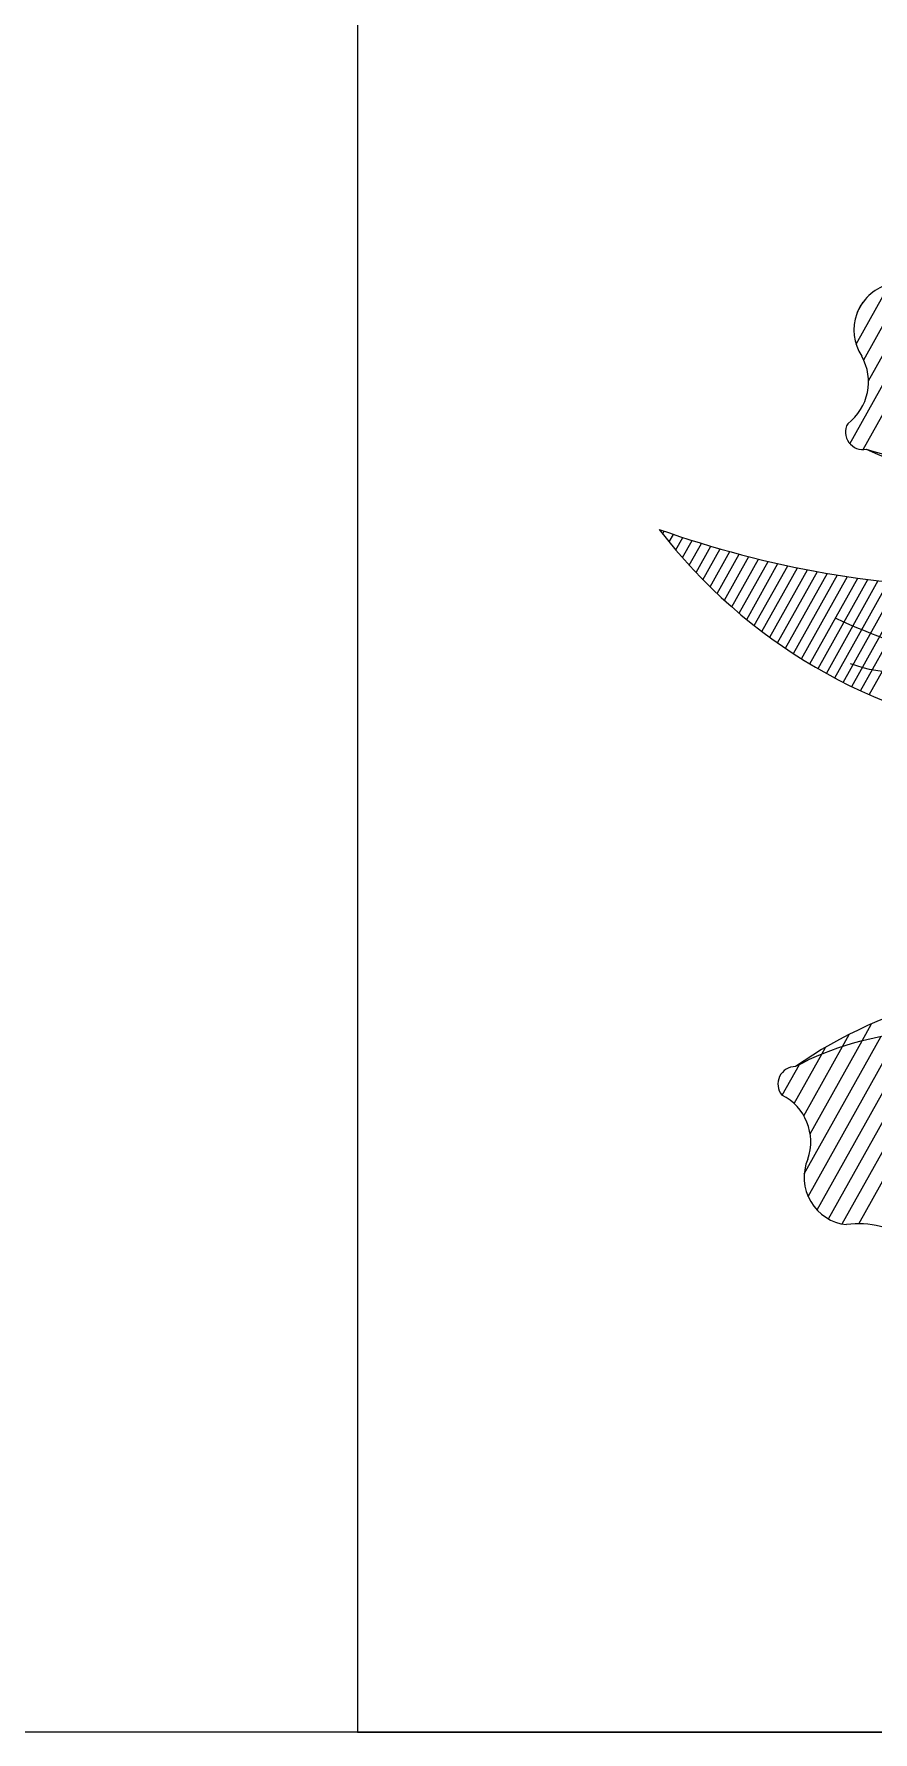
# Model space of a CAD drawing. Header units: inches. Extents: x 9636 to 21597, y -10243 to 557.
# Drawn here: x 14871.29 to 14876.21, y -8729.47 to -8719.52 of the extents above; entities that cross this region are included whole.
import ezdxf

# ---------------------------------------------------------------- set-up
doc = ezdxf.new("R2010")
doc.units = ezdxf.units.IN
doc.header["$MEASUREMENT"] = 0
for name, color, linetype in [('vflor', 10, 'Continuous'), ('Vflores5', 230, 'Continuous'), ('vfolha', 72, 'Continuous')]:
    doc.layers.add(name, color=color, linetype=linetype)

# ---------------------------------------------------------------- blocks, each defined once
blk = doc.blocks.new('FF')
at = {"color": 252, "ltscale": 7, "true_color": 0x939598}
for p, q in [((14873.1887, -8717.3498), (14873.1887, -8729.4703)), ((14873.1887, -8729.4703), (14988.1887, -8729.4703))]:
    blk.add_line(p, q, dxfattribs=at)
at = {"color": 252, "true_color": 0x939598}
blk.add_line((14988.1887, -8729.4703), (14799.1887, -8729.4703), dxfattribs=at)
at = {"layer": 'vflor', "color": 252, "linetype": 'Continuous', "lineweight": -3, "true_color": 0x939598}
for p, q in [((14876.0735, -8721.9219), (14876.6642, -8720.8646)), ((14876.1098, -8721.3389), (14876.305, -8720.9895)), ((14876.1506, -8721.9566), (14876.7034, -8720.9673)), ((14876.1544, -8721.4316), (14876.4112, -8720.9721)), ((14876.1826, -8721.554), (14876.5373, -8720.9191)), ((14876.117, -8721.1532), (14876.1521, -8721.0904)), ((14875.8288, -8726.3321), (14876.3601, -8725.3811)), ((14875.881, -8726.4114), (14876.4616, -8725.3722)), ((14875.9481, -8726.4639), (14876.5597, -8725.3693)), ((14876.028, -8726.4935), (14876.6547, -8725.3719)), ((14876.03, -8725.4539), (14876.0697, -8725.3827)), ((14876.1252, -8726.4923), (14876.747, -8725.3796)), ((14876.145, -8725.4206), (14876.2012, -8725.3201)), ((14875.8033, -8725.8595), (14876.03, -8725.4539)), ((14875.8065, -8726.1993), (14876.2548, -8725.3969)), ((14875.8407, -8725.9654), (14876.145, -8725.4206)), ((14875.9083, -8725.4989), (14875.9307, -8725.4589)), ((14875.6773, -8725.7396), (14875.778, -8725.5594)), ((14875.7467, -8725.7882), (14875.9083, -8725.4989)), ((14875.778, -8725.5594), (14875.7814, -8725.5533))]:
    blk.add_line(p, q, dxfattribs=at)
at = {"layer": 'vflor', "color": 252, "lineweight": -3, "true_color": 0x939598}
for centre, radius, start, end in [((14876.3753, -8721.2563), 0.2781, 106.71569, 213.22653), ((14875.8759, -8721.5601), 0.3068, 307.0866, 29.58066), ((14876.1503, -8721.8544), 0.1022, 151.01301, 281.00066), ((14876.6895, -8720.3313), 1.7046, 252.24753, 300.2183), ((14877.2749, -8719.5264), 2.668, 245.53103, 264.76818), ((14877.2816, -8727.7596), 2.668, 104.06045, 124.89808), ((14876.5602, -8727.0739), 1.7046, 70.21081, 118.18158), ((14875.7542, -8725.6736), 0.1022, 89.42845, 219.4161), ((14875.5375, -8726.0127), 0.3068, 340.84845, 63.34251), ((14876.0837, -8726.2211), 0.2781, 157.20258, 263.71342)]:
    blk.add_arc(centre, radius, start, end, dxfattribs=at)
at = {"layer": 'Vflores5', "color": 252, "lineweight": -3, "true_color": 0x939598}
blk.add_arc((14876.1268, -8727.0133), 0.521, 53.96739, 98.11644, dxfattribs=at)
at = {"layer": 'vfolha', "color": 252, "linetype": 'Continuous', "lineweight": -3, "true_color": 0x939598}
for p, q in [((14874.977, -8722.4506), (14874.986, -8722.4345)), ((14875.0149, -8722.4979), (14875.04, -8722.4531)), ((14875.0534, -8722.5442), (14875.0942, -8722.4712)), ((14875.0924, -8722.5894), (14875.1487, -8722.4887)), ((14875.1321, -8722.6336), (14875.2035, -8722.5058)), ((14875.1723, -8722.6768), (14875.2585, -8722.5224)), ((14875.213, -8722.719), (14875.3139, -8722.5385)), ((14875.2544, -8722.7602), (14875.3695, -8722.5541)), ((14875.2962, -8722.8004), (14875.4254, -8722.5692)), ((14875.3386, -8722.8397), (14875.4816, -8722.5837)), ((14875.3815, -8722.878), (14875.5381, -8722.5978)), ((14875.4249, -8722.9154), (14875.5949, -8722.6113)), ((14875.4689, -8722.9519), (14875.6519, -8722.6243)), ((14875.5133, -8722.9875), (14875.7093, -8722.6368)), ((14875.5583, -8723.0222), (14875.7669, -8722.6488)), ((14875.6037, -8723.0559), (14875.8249, -8722.6602)), ((14875.6497, -8723.0888), (14875.8831, -8722.671)), ((14875.6961, -8723.1208), (14875.9417, -8722.6814)), ((14875.7431, -8723.152), (14876.0006, -8722.6911)), ((14875.7905, -8723.1822), (14876.0598, -8722.7003)), ((14875.8384, -8723.2116), (14876.1193, -8722.709)), ((14875.8868, -8723.2401), (14876.1791, -8722.717)), ((14875.9357, -8723.2678), (14876.2392, -8722.7245)), ((14875.9851, -8723.2946), (14876.2997, -8722.7314)), ((14876.0349, -8723.3205), (14876.3605, -8722.7377)), ((14876.0853, -8723.3455), (14876.4216, -8722.7435)), ((14876.1361, -8723.3697), (14876.4831, -8722.7485)), ((14876.1874, -8723.393), (14876.545, -8722.753))]:
    blk.add_line(p, q, dxfattribs=at)
at = {"layer": 'vfolha', "color": 252, "lineweight": -3, "true_color": 0x939598}
for centre, radius, start, end in [((14876.9423, -8716.8331), 5.9333, 250.44694, 269.93744), ((14877.4715, -8720.4954), 3.1694, 217.48728, 261.89168), ((14877.366, -8720.0323), 3.2202, 244.74033, 269.75398), ((14876.3378, -8722.5388), 0.7197, 248.65251, 297.5918)]:
    blk.add_arc(centre, radius, start, end, dxfattribs=at)

msp = doc.modelspace()

# ---------------------------------------------------------------- block references
at = {"color": 18, "true_color": 0x000000}
msp.add_blockref('FF', (0, 0), dxfattribs=at)

doc.saveas('drawing.dxf')
